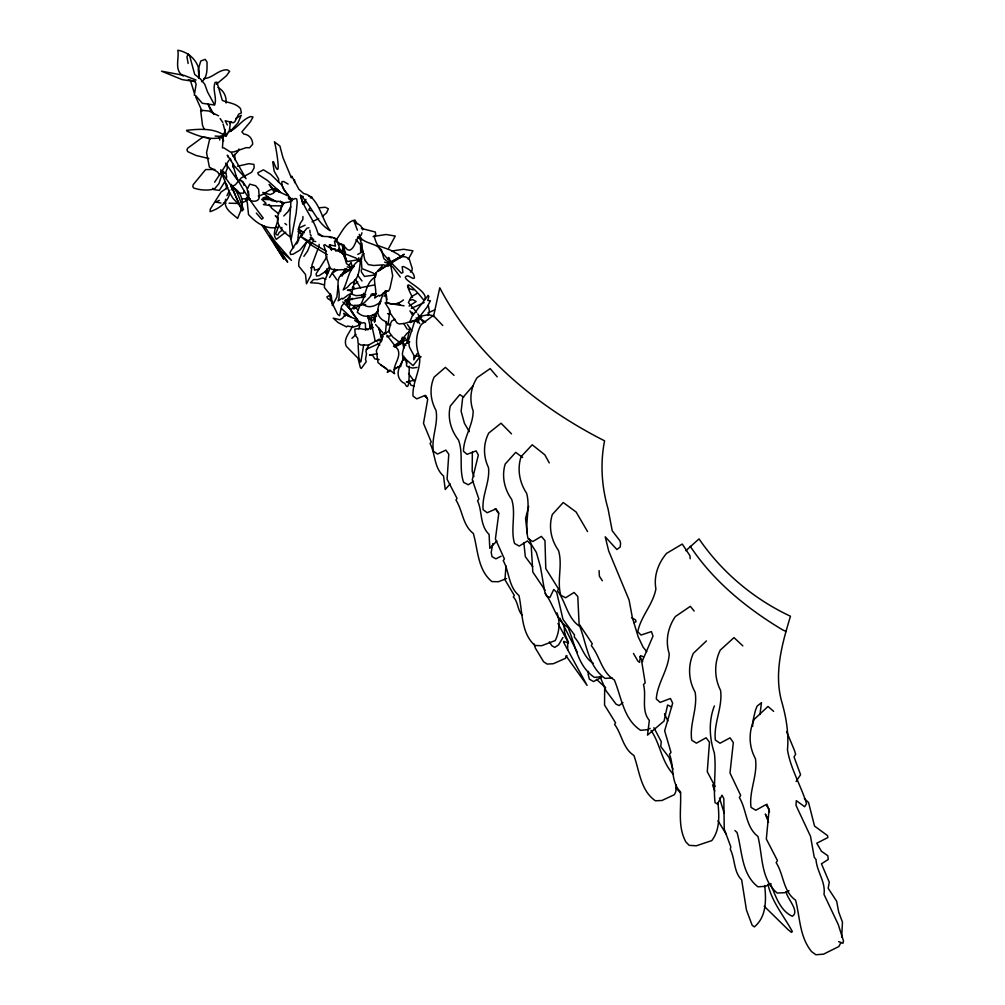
<?xml version="1.0" encoding="UTF-8"?>
<svg xmlns="http://www.w3.org/2000/svg" width="1005" height="1005" viewBox="0 0 1005 1005"><rect width="100%" height="100%" fill="white"/><g stroke="black" fill="none" stroke-linecap="round" stroke-linejoin="round"><path stroke-width="1.5" d="M305.909 199.317L304.804 201.967L302.668 203.55M567.687 649.67L567.737 640.688L564.496 633.276M319.138 244.341L318.974 247.506M604.683 686.98L604.545 705.058L615.562 722.796L614.62 724.454C621.907 734.153 622.836 748.423 633.904 755.471C639.569 771.061 640.486 790.445 655.373 800.771L661.906 800.508L674.443 794.654L675.85 791.513L676.252 784.88M230.509 121.517L229.416 130.386L226.313 135.977L223.123 123.992M361.172 257.33L361.159 259.843L359.715 260.747M406.585 360.38L406.535 365.845L408.156 366.951L412.691 368.069L417.075 367.403M472.35 452.124L472.187 471.27L473.933 476.571M717.934 802.543C719.165 815.419 720.196 829.69 711.754 840.62L696.339 845.783L689.191 845.356L685.799 841.851C677.32 825.947 681.528 808.724 680.473 791.814C670.36 781.702 674.38 766.237 669.431 754.24L671.001 752.444L664.657 730.786L672.684 703.136L670.41 698.488L660.147 702.407L656.303 699.028C657.232 683.299 668.476 669.883 669.23 653.815C665.159 641.064 667.823 627.459 675.36 616.542L690.335 606.329L694.154 611.053M352.039 266.162L351.059 262.368L349.489 264.654M385.38 333.798L386.485 321.525M752.632 726.401L752.707 721.917L755.371 710.548L757.092 706.138L761.489 702.658L759.956 714.53M358.848 328.861C362.566 320.595 352.931 316.889 351.047 310.005L342.856 301.977M330.394 293.648L330.205 298.058L332.102 303.007M564.684 634.318L564.182 625.977M294.616 182.621L294.553 179.882L293.636 179.807M349.903 294.113L349.677 300.558M505.98 565.853L504.95 579.747L514.321 595.45L513.329 596.957C518.203 601.882 517.412 609.771 521.947 614.997M362.466 297.354L362.642 295.143L361.863 294.98M370.77 329.251L367.855 316.047M365.644 329.904L365.33 323.359L363.823 322.618L361.737 323.195L360.519 321.927M342.692 274.993L345.079 268.687M349.552 301.789L349.439 308.761L350.946 309.641L354.614 306.073M588.478 671.34L588.151 674.342L589.332 679.129L593.54 681.591L601.568 677.27M281.89 227.431L281.501 230.71L279.126 232.519L277.895 235.032L276.413 234.642L275.734 233.688L278.699 226.15M318.02 248.662L312.04 264.767L310.884 275.345L306.475 283.812L305.482 274.44L298.812 266.212L298.699 262.757L299.352 259.026L306.814 241.765M362.705 229.856L362.88 228.349L361.411 228.65M241.941 207.357C243.323 200.812 241.037 192.822 235.333 188.965L232.08 188.802M280.508 211.64L282.305 203.563M360.644 252.117L361.963 243.373M291.061 199.769L289.578 221.816L290.03 234.24L291.262 238.713L296.173 213.211L297.216 202.432L296.739 198.99L295.319 198.488L293.347 199.417L292.216 198.337M841.662 937.25L842.466 922.163L838.698 912.012L836.663 901.271L828.17 888.244L829.276 882.227L821.449 863.785L828.271 859.476L827.806 855.732L821.437 851.248L816.764 843.233L827.844 837.567L827.605 835.67L814.553 826.097L808.548 802.505L804.339 798.548M406.648 343.22L409.814 327.957M433.469 316.65L439.763 287.794C474.938 355.104 537.549 406.912 604.57 440.818C600.086 463.456 601.693 486.772 608.063 508.894L612.221 530.753L619.922 540.765L620.6 543.278L620.198 547.009L616.882 549.521L605.224 536.796L608.666 550.891L629.092 600.048L632.396 617.786L638.225 636.894L643.15 647.207L646.743 651.68M363.722 344.627L360.908 361.8L360.217 362.039L358.823 357.365L358.132 344.903M492.764 543.642L491.194 552.398L492.035 556.682L495.892 558.843L501.143 556.192M389.852 310.294L388.031 325.205L384.953 321.223L382.717 320.093C372.302 312.228 381.046 302.543 383.257 292.819M338.019 286.211L336.889 297.003L332.379 305.583L331.311 295.998L324.376 287.505L324.891 280.181L329.967 268.41M358.823 257.72L358.182 261.099L361.473 261.715M302.945 216.527L302.819 219.593L300.294 223.198L298.196 229.391L298.887 231.992L297.92 238.009L298.673 240.497M375.631 274.943L376.084 272.682M277.882 218.412C277.656 225.17 271.262 233.198 276.3 239.353L285.784 232.142M379.953 304.113L380.506 301.601M402.553 360.506L403.369 356.888M361.298 269.855L361.36 271.865L364.463 276.45L374.375 275.069M344.376 255.082L344.426 257.054L347.416 261.539L361.536 259.24M382.541 337.077L381.159 338.748M351.938 299.729L352.278 298.309M352.554 290.219L354.702 279.792M528.693 506.432L525.577 518.48L527.097 532.964M244.177 190.963L243.599 193.161L238.851 193.136M403.922 356.222L400.631 366.599L398.206 366.825L394.161 369.689M241.627 208.55L237.595 218.449C231.728 212.985 223.185 208.864 225.61 199.216M399.965 258.034L400.392 256.526L398.483 254.554L390.405 250.094L377.767 245.446M209.769 138.677L206.553 152.647L209.379 167.069L217.834 172.169L219.467 174.945L214.618 182.194M342.014 276.161L342.278 275.27M838.61 941.622L842.981 943.255L843.471 940.931L838.258 924.525L823.987 894.35C825.896 882.013 816.713 871.436 815.985 859.426L814.251 857.252L810.52 836.323L795.998 805.344L796.299 800.646L804.678 806.739L806.538 803.611C800.935 785.47 790.52 768.825 787.468 749.768C788.912 733.336 786.199 717.143 781.639 701.415C773.812 672.835 782.154 643.627 790.47 616.241C754.001 599.206 721.753 572.184 699.053 538.894L685.825 550.727M360.682 259.717C359.225 267.933 359.79 279.264 350.732 283.498L347.441 287.229L343.17 289.917C348.471 279.604 349.401 265.245 360.519 259.642M226.062 178.965L226.678 176.955L225.987 173.35L222.846 172.772M278.611 182.395L278.636 178.978L274.177 171.177L272.707 161.83L273.486 161.717C282.794 186.49 275.584 143.677 274.365 141.856L279.893 145.989L282.933 157.521L291.387 177.822L291.802 176.214L298.9 189.292L303.749 193.601C318.736 196.44 321.625 219.643 330.218 230.698C316.5 222.972 311.764 205.548 300.344 195.158C303.623 208.186 313.259 218.5 317.203 231.075C319.339 240.409 330.921 233.374 335.72 239.605L335.821 240.635L334.426 241.187L335.519 246.15L329.389 244.768L331.399 250.069M229.856 193.048C227.733 202.57 218.889 208.739 210.095 211.653L210.246 209.228L221.1 191.942L227.733 187.608M357.077 319.866L359.212 323.133L358.308 325.607L353.094 327.127L347.416 326.022L346.587 326.952L338.22 322.643L333.183 318.158L339.954 319.728L342.73 317.995L344.816 315.093L346.084 314.992L355.845 319.163M414.776 321.01L408.407 340.632L409.399 346.976L413.872 355.418L413.834 359.815L417.113 353.647L418.005 353.685M352.227 291.525L350.984 294.226L348.647 294.591L342.655 299.063L342.014 298.234L338.157 300.822C341.311 293.196 335.607 284.742 339.326 277.066L346.662 268.586M714.367 705.95C708.538 720.824 709.316 737.896 714.329 752.921C716.515 769.466 713.035 786.199 715.083 802.668L717.52 804.038L721.967 795.219L723.826 798.573L724.241 829.138L730.798 846.813L730.308 849.326C735.183 858.986 733.524 871.825 741.665 879.89L746.451 910.04L752.18 925.291L754.366 926.899C766.664 916.673 766.212 899.902 764.679 885.506M386.096 292.442L386.837 290.797M354.878 305.306L353.823 308.987L360.305 304.804M309.44 208.374L308.799 210.095L311.701 210.749M341.788 251.187L343.107 247.77L342.793 245.76M248.599 198.513L250.333 198.802M388.018 370.657L387.314 372.403L390.317 370.43M403.822 338.534L400.869 343.986L394.45 347.14M238.989 148.966L237.921 151.529L233.147 156.441M231.502 189.656L232.469 187.345L230.886 186.666M401.975 361.875C397.842 368.697 395.618 377.126 402.754 382.465L404.839 383.433C410.216 395.267 408.922 369.363 409.249 366.209M378.194 309.465L375.782 315.143L374.538 322.253M334.69 268.976L329.552 277.481M428.042 315.495L429.411 311.198L428.356 305.621M303.874 256.325L307.455 251.263L310.445 244.052L312.957 241.828M357.491 237.997L358.132 236.564L359.225 238.411L361.235 238.436M353.195 289.427L354.112 287.405M361.8 297.48L363.697 293.309M360.368 304.553L357.29 312.228L358.446 313.133C364.212 318.359 373.219 316.726 378.068 311.048M288.824 196.528L290.96 199.756L289.817 201.942L284.013 202.796L277.882 201.176L276.903 201.942L268.021 197.081L262.782 192.407L270.106 194.581L273.26 193.274L275.709 190.824L277.104 190.862L287.518 195.736M229.592 190.347L226.954 195.611M408.319 259.328L412.929 250.798L403.633 249.265L391.975 250.974M198.538 77.925C202.131 64.823 190.485 52.16 177.797 50.25C179.43 58.931 173.802 70.262 183.299 76.028M380.443 337.14L382.641 334.514L389.324 331.034M383.119 336.147L376.373 350.657L378.018 362.654L388.822 370.807L389.865 370.154L394.563 373.747C391.85 365.481 401.485 358.257 398.005 349.727L386.837 335.168M840.858 942.652L838.861 946.534L823.547 954.16L815.859 954.75L811.538 951.584C799.427 936.597 800.143 917.691 795.571 900.153C782.97 891.397 783.812 874.4 776.162 862.679L777.455 860.582L766.325 839.037L769.152 809.176L765.797 804.691L755.773 810.281L751.024 807.342C748.788 791.098 757.921 775.232 755.433 758.649C748.687 746.413 748.449 731.891 754.303 719.253L767.996 706.452L773.649 711.339M383.408 334.678L385.204 332.605L385.895 333.384M566.895 655.536L565.388 658.35L553.265 663.74L547.122 664.079L543.592 661.742L535.263 647.936L534.271 644.067M224.944 181.478L219.316 190.422L213.563 189.543L212.834 188.274M387.691 258.674L388.684 257.393L389.463 258.549L392.679 275.772L389.99 288.171L388.646 291.023L386.096 291.412L379.576 296.148L378.872 295.269L374.677 298.02C378.106 289.98 371.875 281.048 375.933 272.958L382.327 265.961M284.189 202.847C274.352 217.419 274.754 225.974 290.206 236.941L292.782 246.991L293.736 247.695M290.86 206.791L287.907 211.791L283.749 216.012M349.866 296.186L341.612 306.173L339.564 315.683L337.655 314.377L332.756 304.251M228.939 160.247L219.467 174.945L220.371 174.154M352.567 325.909C350.117 332.567 342.78 338.71 346.336 346.336L357.994 358.195L360.393 367.73L361.31 368.408L366.235 361.712L365.519 359.35L366.536 353.685L365.908 351.222L368.672 345.142M562.951 637.471L558.541 644.921L554.747 647.408L551.871 645.738L549.358 641.843M296.613 243.913L297.983 241.64M388.772 248.047L395.267 236.049L386.02 234.492L373.106 236.527M288.774 198.927L291.262 199.266L283.975 189.845L282.053 185.36L270.596 174.267L263.448 169.82L257.757 172.822L258.511 174.644L267.669 180.611L280.671 192.42M326.952 256.74L316.085 273.825L316.512 276.023L319.037 275.684L325.808 271.363L329.565 266.714M352.315 287.744L352.793 287.028M361.938 232.783L361.235 235.057C354.979 238.022 356.034 247.418 349.639 250.258L347.29 249.567L343.044 244.856L336.198 241.778L335.695 240.509C341.198 233.838 345.707 221.489 355.004 220.057L356.913 223.952M384.061 296.349L385.505 294.176M796.086 781.488L800.583 774.717L794.013 756.891L795.633 754.353L794.54 750.622L786.614 731.54M372.842 294.038L364.551 302.48L360.305 305.256C366.071 296.073 365.179 282.543 375.694 276.727M351.964 338.321L356.072 334.401M404.098 360.167L405.48 358.132M311.022 238.637L308.171 241.929L307.643 241.489L305.131 243.675L299.955 250.107L293.121 254.202L290.558 254.479L290.093 252.28L301.688 234.404L306.952 228.236L308.987 227.783M349.828 296.576C347.516 298.297 345.017 305.909 350.469 304.025M420.191 356.436L413.08 365.644L403.972 357.68L402.565 355.632L402.44 353.17L404.048 346.273L405.241 344.137L409.764 341.838M315.696 241.615L313.899 241.2L310.733 238.273L312.555 238.034M472.765 386.121L462.689 397.716L461.119 411.271L464.411 423.268L469.31 431.673M450.152 483.908L445.228 489.51L443.544 476.006C433.871 467.765 435.542 453.858 430.065 443.582L431.245 442.012L423.507 423.356L427.715 399.324L425.253 395.342L416.698 398.872L413.005 396.008C412.176 382.679 420.706 370.393 419.688 356.775C415.04 346.336 415.542 334.451 421.258 324.54L433.268 315.495L442.778 325.52M496.885 540.966L489.824 548.303L489.071 534.371C479.649 525.502 482.488 511.432 477.563 500.704L478.908 499.121L472.287 479.724L478.355 455.051L476.106 450.881L467.049 454.335L463.456 451.295C463.607 437.376 473.204 425.165 473.167 410.945C469.059 399.802 470.667 387.578 477.124 377.666L490.164 368.609L497.199 376.85M230.22 131.354L237.934 122.999L241.238 115.286L235.647 118.577M415.467 380.003L406.422 381.875L409.651 382.151L410.857 385.179L414.361 386.146M235.333 195.221L231.879 186.541L235.396 184.732L241.162 177.973L251.639 172.282L254.127 167.948L253.938 164.393L248.876 163.689L237.456 166.252M380.895 365.054L386.598 368.659M370.192 326.185L372.076 324.326M381.046 301.161C376.825 305.809 368.182 309.339 363.031 304.025M410.442 272.066L412 270.571L412.213 268.41L409.45 259.73C403.281 252.368 396.058 260.32 389.375 262.041L389.098 264.001L392.779 267.003L400.291 277.041M201.553 81.744C207.784 77.41 206.967 68.78 207.043 62.134L205.171 59.333L200.749 61.016L198.249 69.458L199.241 78.252M706.427 640.914L693.312 653.376C687.759 665.951 688.425 680.234 695.133 692.231C697.885 708.487 689.242 724.278 691.742 740.22L696.427 743.172L706.113 737.77L709.48 742.243L707.281 771.702L715.045 786.438M400.216 341.273L393.47 346.273M322.417 216.364L326.55 212.859L328.346 208.776L325.306 207.256L319.59 207.746M216.364 84.232L226.439 75.777L229.643 71.317L227.306 69.835C218.324 69.37 212.62 78.377 203.676 78.616M385.857 290.759L384.337 292.342L385.757 293.51L386.611 296.375L386.498 301.952C391.636 305.633 398.96 304.025 403.432 299.93M308.686 240.597L310.985 238.725L313.711 239.429M229.781 123.364L231.527 121.957M622.924 702.545L619.143 705.56L616.09 704.178L606.002 690.699L599.998 676.491M241.338 202.872C243.361 202.055 252.82 198.889 246.112 198.211M337.328 269.943L332.266 273.134L336.939 279.905M388.42 263.963L377.855 271.363L401.02 257.117L404.224 254.215L388.42 263.963M350.758 268.599L340.557 275.672L352.793 268.096M399.312 366.41L395.392 368.307M354.124 284.465L357.717 281.978M473.456 481.345L468.317 484.787L463.632 482.375C458.77 468.908 463.644 453.732 458.494 440.039C450.994 430.404 447.338 418.13 450.29 406.083L459.825 394.588L463.657 397.239M350.77 268.599L353.207 267.016M400.43 341.072L405.555 338.007M226.276 134.268L222.042 136.454L215.12 136.077M330.821 295.018L326.939 296.764L327.592 298.372L332.668 301.839M395.832 345.996L407.615 338.936M634.155 622.773L636.027 621.618L635.549 619.871L631.555 617.748M392.528 263.046L390.669 264.202L384.614 262.142M409.6 331.713L406.912 333.359L399.802 342.491L392.98 337.253L389.249 332.379L389.111 329.904L390.706 323.02L391.9 320.897L394.965 319.288M319.314 268.963L314.59 270.219L313.975 267.154L312.857 266.526L310.608 267.845M434.6 309.917L427.929 312.944M353.421 266.878L354.313 266.363M228.286 132.07C237.23 128.942 241.753 119.457 250.697 116.542L253.009 117.02L250.446 121.706L241.878 131.881L243.788 134.042C249.227 134.582 252.682 138.954 252.682 144.255L249.542 147.773L246.175 147.647L233.864 151.881L230.56 152.082L223.864 147.911L222.444 147.886L223.085 138.426L222.042 136.454L224.705 132.17L224.957 129.381M411.284 296.726L417.414 293.246M409.048 306.085L416.171 301.513L412.98 299.704L410.128 300.005M364.036 253.7L362.365 254.629L361.272 259.994L361.926 268.624L373.056 272.971L375.971 275.207M242.444 198.889L246.577 198.764L248.763 194.857L248.461 191.176M303.497 203.764L306.073 202.357M357.767 254.428L363.257 251.438M318.183 234.718L319.439 234.039L322.944 236.514M336.926 250.898L337.617 250.082L345.481 252.318M650.147 728.361L647.672 729.668L640.574 730.308C623.502 719.103 621.542 697.319 614.344 679.958C601.681 672.332 599.947 656.315 591.342 645.637L592.272 643.69L579.094 624.03L577.787 596.518L574.094 592.46L565.564 597.787L560.79 595.174C556.632 580.739 562.938 565.187 558.491 550.476C551.092 539.986 548.378 526.859 552.323 514.497L563.252 502.513L576.141 512.035L587.523 531.532M411.321 308.372L424.135 302.606M370.016 327.542L372.528 326.223M353.773 265.735L351.675 266.777L351.386 268.637M312.065 221.841L318.723 218.55M770.936 883.684L765.446 886.335L757.933 886.812C741.225 873.885 742.368 850.984 737.029 832.492L734.944 830.545M310.482 197.985L311.927 197.118L308.924 196.289M305.131 225.183L298.799 228.085M377.767 344.099L366.147 349.351M789.063 890.719L784.805 892.691L777.167 893.03C760.571 879.111 762.732 855.632 757.971 836.487C745.547 827.002 746.765 809.766 739.353 797.493L740.672 795.407L729.994 772.983L733.323 742.557L730.07 737.858L720.02 743.235L715.359 740.069C713.412 723.462 722.783 707.407 720.598 690.473C714.166 677.785 714.103 663.024 720.183 650.197L733.989 637.61L742.846 645.888M379.312 339.112L368.621 345.067L360.883 345.017L358.094 343.321L357.705 338.358L355.205 335.042L354.853 329.1L359.551 328.585L365.82 329.69L373.244 327.504M219.379 200.384L215.849 202.093L220.987 203.023M506.482 578.566L498.442 581.732L491.91 581.594C477.563 569.772 478.053 549.873 473.342 533.454C462.614 525.288 462.702 510.603 455.981 500.063L457.024 498.392L447.087 479.234L448.783 454.185L445.843 450.127L437.477 454.059L433.406 451.207C431.12 437.678 438.519 424.223 436.007 410.417C430.354 400.128 429.248 387.905 434.147 377.101L445.416 367.353L454.034 375.355M386.85 336.788L390.644 335.695M329.288 237.13L331.637 237.821M374.099 285.018L347.366 290.294L350.77 290.721L352.378 294.402L356.147 295.671L365.77 294.792M332.957 249.165L334.954 248.662L335.783 251.099M303.95 202.093L303.761 201.427M377.352 353.722L369.476 355.079L372.679 355.393L374.852 358.911L379.161 359.589M258.222 195.962C264.968 195.234 269.34 187.232 276.777 189.179L278.724 190.473M365.292 296.638L344.828 300.47L348.182 300.872L349.79 304.44L353.509 305.658L365.644 304.515M223.399 136.831C211.088 141.001 198.274 136.115 186.905 131.09L186.566 130.336C199.631 128.904 214.454 127.811 225.572 136.115M214.919 169.468L205.61 169.569L193.236 184.631L192.797 186.591L193.701 188.023C200.322 190.221 207.771 190.824 214.505 188.915L218.952 183.601L222.319 173.526L220.886 171.905M421.108 316.198L427.967 314.691L433.117 315.683M374.802 317.442L373.646 318.02L374.45 321.613M371.134 294.264L376.486 293.762M268.373 196.54C254.83 199.493 271.074 196.829 271.576 200.698L276.589 201.389M601.329 676.792L594.382 677.37C577.536 666.164 575.312 644.67 568.026 627.459C555.526 619.821 553.629 604.043 545.062 593.44M418.419 317.63L421.698 317.467M612.108 677.973L605.035 678.4C588.176 666.39 586.706 644.293 579.835 626.454C567.31 618.251 565.953 602.033 557.574 590.902L558.529 588.955L545.778 568.591L544.974 540.627L541.368 536.394L532.788 541.532L528.09 538.73C524.221 523.982 530.766 508.316 526.62 493.292C519.472 482.438 516.985 469.084 521.13 456.609L532.223 444.8L544.873 454.863L549.258 462.916M371.159 295.282L374.35 295.307M245.559 199.317L248.939 199.166L247.343 197.081M238.6 203.45L229.052 203.198M277.493 227.356C265.433 229.63 256.036 222.695 248.511 214.568L247.28 202.52L246.137 200.384M223.525 203.048L226.075 203.073M337.517 241.451L338.396 244.441L340.494 244.642M208.877 158.551L196.038 155.461L187.835 151.705L186.93 150.034L187.621 148.25L201.515 138.037L203.349 137.208L206.829 137.484L210.221 139.331M213.65 104.897L202.281 103.276L195.812 95.739L194.329 95.123L196.088 84.332L195.221 81.606L188.35 79.634M282.38 205.849L271.865 205.811L263.436 204.58L266.061 203.236L261.639 199.317L273.335 199.844M195.196 81.593L182.207 79.634L161.529 71.179L184.279 75.45L196.076 80.061M421.133 356.888L415.027 355.582M424.726 395.995L426.497 396.284M413.595 289.892L409.713 288.812L407.465 286.111M280.847 202.156L283.222 202.683M387.578 313.61L389.752 314.1M351.009 270.621L346.047 269.44L336.826 270.031L331.725 269.202L329.967 267.858L325.846 255.735L325.922 251.715L323.736 245.22L324.904 244.655C330.545 249.68 339.024 249.177 344.037 255.107L346.436 263.561L351.712 267.669L351.725 268.925M351.964 268.511L347.152 266.865M288.259 197.947L290.96 199.756M404.048 305.809L385.103 302.807L388.922 308.837L389.902 312.656L397.176 323.108L399.286 323.937L404.588 323.459L413.608 320.595L418.846 320.495L418.758 317.505M376.636 316.374L373.169 314.929L374.111 316.387M303.296 196.628L300.784 195.799M356.587 321.336L359.212 323.133L354.702 320.419M368.069 318.145L372.491 320.356M323.61 284.729L318.296 283.247L310.52 282.719L313.535 279.503L317.429 279.566L322.994 277.908L325.846 279.39M401.661 341.059L402.553 341.386M256.325 213.098L261.702 219.253L263.222 218.01C252.921 204.731 242.996 190.548 235.522 175.172M643.049 656.642L640.524 655.612L639.569 662.395L637.886 661.102L633.464 653.464M402.138 337.253L405.015 338.497M786.174 631.517L782.405 629.758C746.728 608.314 713.412 581.242 690.247 546.28M671.591 706.942L667.596 705.008L664.054 721.05L647.496 735.145L649.343 720.422C640.788 710.133 646.78 696.138 643.464 684.568L645.197 682.91L641.818 662.182L653.011 636.09L651.403 631.592L641.039 635.047L637.773 631.705C640.75 616.442 653.036 604.508 655.901 588.905C653.526 575.978 658.237 563.252 666.541 553.391L682.269 544.057L689.933 555.69L690.184 558.793M366.172 328.911L368.031 329.879M333.233 237.758L336.512 238.688L337.178 240.195M418.206 316.99L420.241 318.12L417.866 313.912M408.897 329.238L409.625 329.64M327.404 254.768L312.266 245.685L300.608 236.414L326.499 251.351M297.983 231.74L302.844 234.554M362.039 280.985L357.592 275.156M384.739 291.387L385.43 291.802M388.696 323.874L390.769 325.118M355.242 307.706L357.968 309.816M328.685 246.476L329.703 247.104M299.088 229.504L304.163 232.859M359.702 259.554L360.431 260.006M593.264 663.313C583.49 657.534 581.656 644.971 574.332 637.12L574.458 634.884L563.001 619.419L556.682 592.372L553.755 589.47L549.961 597.447L546.695 596.329L544.685 591.417L540.476 566.946L536.356 552.411L531.268 544.295L529.183 538.63M224.19 134.532L225.56 136.353M375.305 320.758C365.556 306.085 375.481 338.886 374.928 340.67L376.775 341.122L379.991 339.791L381.774 340.607L381.887 337.58M277.845 217.532L275.244 215.774L278.197 218.65M427.389 398.495L424.587 395.844M425.605 322.015L418.218 317.605M240.107 179.744L242.758 181.666L247.519 188.726M279.717 192.445L275.672 189.97L275.282 190.762M401.786 341.939L405.832 345.645M299.176 229.931L301.111 231.338M348.22 315.834L343.635 313.384L345.28 316.098M218.588 115.864L208.902 111.015L200.636 110.198L202.545 125.562L204.379 129.457M522.65 457.501L515.716 452.338L505.201 464.046C501.495 476.282 504.397 489.159 511.708 499.472C516.231 513.907 510.289 529.296 514.535 543.479L519.233 546.092L527.499 540.916L531.155 544.936L532.813 572.033L545.074 590.224M412.854 313.12L411.711 312.266L413.382 314.578M379.727 340.394L381.473 341.725M378.835 329.678L380.053 330.595L380.744 335.934M358.747 260.257L355.845 258.034L344.853 253.737L344.137 245.132M276.827 190.937L274.666 189.443L276.237 191.402M284.918 223.474L286.626 224.831M239.793 179.92L243.059 182.521L244.077 185.41M367.654 316.01L372.453 320.683M278.649 213.801L271.84 208.349L269.064 204.442M292.254 200.849L289.164 196.842M360.468 324.188L357.541 320.419M351.134 317.454L341.449 308.548M355.984 239.655L360.531 244.793L360.695 251.891M218.085 87.523C223.839 90.613 226.628 96.643 226.1 103M377.503 343.044L379.815 345.054M605.638 687.734L596.405 679.28M288.134 184.066L283.435 181.428L281.903 181.767C281.086 187.068 285.721 191.503 288.448 195.623M225.334 183.639L227.231 185.322M398.244 303.146L400.367 305.105M219.781 140.022L219.191 136.781M326.512 268.963L328.346 272.556M375.594 324.577L382.993 332.894M511.507 433.846L501.03 423.231L488.757 433.042C483.078 443.896 483.217 456.597 488.493 467.564C490.164 482.048 481.671 495.528 483.129 509.698L487.161 512.738L496.043 508.857L498.819 513.115L495.415 538.969L504.422 558.968L503.229 560.664C509.485 571.694 508.354 586.706 518.932 595.475C522.751 612.409 520.791 632.761 534.899 645.461L541.607 645.725L555.187 640.6C559.383 632.371 560.388 621.618 556.958 612.924M675.636 787.732L680.687 792.97M416.585 312.228L408.432 302.58L410.706 297.857L412.465 297.191C399.199 272.368 417.402 291.764 423.256 299.578L424.814 299.528C429.311 290.081 396.171 277.719 407.904 275.835L413.105 278.46L414.437 278.021C414.361 272.028 408.332 268.825 403.583 266.576L402.163 266.727L402.917 272.569L401.271 273.159C391.309 262.179 377.491 251.25 374.212 236.1L375.744 234.818L375.305 232.017L362.504 228.725L360.669 225.761L354.036 221.226L357.391 230.145M291.576 200.359L290.156 198.475M359.828 323.748L358.433 321.876M275.395 191.365L269.126 184.418L274.051 191.917M423.432 322.329L419.387 317.492M280.42 201.075L283.297 204.467M415.806 320.394L417.804 322.806M403.696 323.409L407.201 329.288M764.189 906.234L788.272 929.826L791.438 932.351L792.342 931.572C783.938 915.919 771.79 901.962 767.971 884.287M356.875 319.301L351.172 310.218M238.336 192.244L231.615 185.573L231.464 184.392M726.263 834.137L717.985 820.846M532.738 566.694L525.339 556.707L523.844 542.687M231.879 186.541C237.507 189.669 240.66 202.407 243.574 209.744L242.306 209.844L242.117 210.962L235.811 196.39M412.414 314.929L409.927 310.846M408.545 373.471L413.997 380.995M350.469 310.055L353.031 313.61M411.874 331.185L407.44 324.452M664.519 713.726L667.873 721.062M202.043 111.09L195.648 96.794M263.976 225.698L275.496 242.029L291.45 260.32L280.998 251.137L269.679 235.899L287.681 262.167L274.905 244.554L283.837 259.102L261.777 224.969M495.226 508.605L498.593 513.455M360.544 288.033L355.418 279.39M247.896 196.867L249.278 198.99M325.67 272.443L326.776 273.988L325.256 271.174M220.158 118.552L222.758 122.434M416.133 317.819L419.688 323.572M406.686 363.22L405.618 359.639M348.773 307.718L346.549 303.899L347.14 301.601L346.223 299.817M346.386 258.737L338.961 248.21L339.853 251.84M229.542 128.929L231.15 131.416M602.334 580.764L599.395 576.242L599.068 570.601M386.837 299.716L385.606 294.729M566.003 655.8L587.071 685.372L563.579 642.208L563.742 641.391L568.554 642.961L557.989 623.515M310.218 234.266L311.274 235.936M673.451 774.415C661.277 761.564 660.662 744.441 651.077 730.472M300.721 232.972L302.191 235.497M653.928 727.695L661.24 741.64L660.762 746.539L669.029 757.406L672.948 769.089M577.423 652.547L559.873 618.15M220.949 136.077L223.663 140.901M380.945 335.858L379.073 328.17M639.997 656.629L642.672 661.617M227.331 125.009L225.208 120.751L233.16 122.786L234.755 121.793L238.675 114.13L241.401 112.874L240.459 108.477C235.61 103 228.311 103.038 222.319 100.4L216.942 82.196L215.145 82.41C212.068 89.659 217.268 97.686 214.655 105.073L207.57 92.02L204.731 84.219L200.46 78.955L194.694 74.408L189.845 56.481L188.299 53.981L186.93 56.77L188.136 63.491M230.12 158.463L231.477 161.064M310.281 237.431L310.985 238.725L310.708 237.381M225.497 163.149L237.13 179.669L232.632 163.689M767.745 818.51L765.333 814.025L768.561 822.266M210.56 110.299L208.06 104.143L213.927 114.557M232.645 166.089L233.424 167.684M400.756 340.507L401.07 341.16M786.161 891.699C786.601 898.156 800.294 911.309 792.329 916.284C779.805 910.53 775.634 895.643 770.458 884.011M714.756 791.111L712.558 784.88M331.725 249.73L329.916 245.195M329.452 246.011L330.683 248.712M359.225 234.341L361.674 239.931M228.085 157.056L227.306 155.159L234.454 166.089L246.062 178.676L231.464 152.898M345.469 255.27L341.725 244.341M719.492 797.983L724.203 813.233M766.928 804.138L769.529 811.776M194.317 93.076L190.448 80.488M300.596 195.422L302.744 204.04M338.396 244.441L340.306 250.873M403.872 348.308L401.673 338.635M220.786 169.707L221.062 171.089L222.909 171.139L225.346 173.337L227.268 168.375L227.08 164.481M385.48 291.111L385.719 292.505M234.517 154.381L235.333 160.26M309.854 230.233L310.105 232.921M226.175 184.279L226.452 188.639M410.078 321.336L410.517 322.555L418.055 318.736L426.987 307.203L430.416 300.759L427.728 300.495L428.859 296.513L428.168 295.395L412.125 316.274L410.078 321.336M259.252 196.917L258.637 199.304C256.501 201.93 252.18 201.666 249.604 199.97L247.167 189.191L249.768 184.129L255.735 185.762L258.624 189.279L259.252 196.917M360.179 238.788L364.865 260.094L368.333 264.604L373.709 265.483L383.445 264.843L388.671 266.111L389.425 262.983L383.872 258.637L381.372 249.717C376.121 243.449 367.164 243.976 361.235 238.662L360.179 238.788M240.208 205.987L232.984 198.362L229.165 191.867L221.025 171.541L230.547 184.857L240.208 205.987"/></g></svg>
